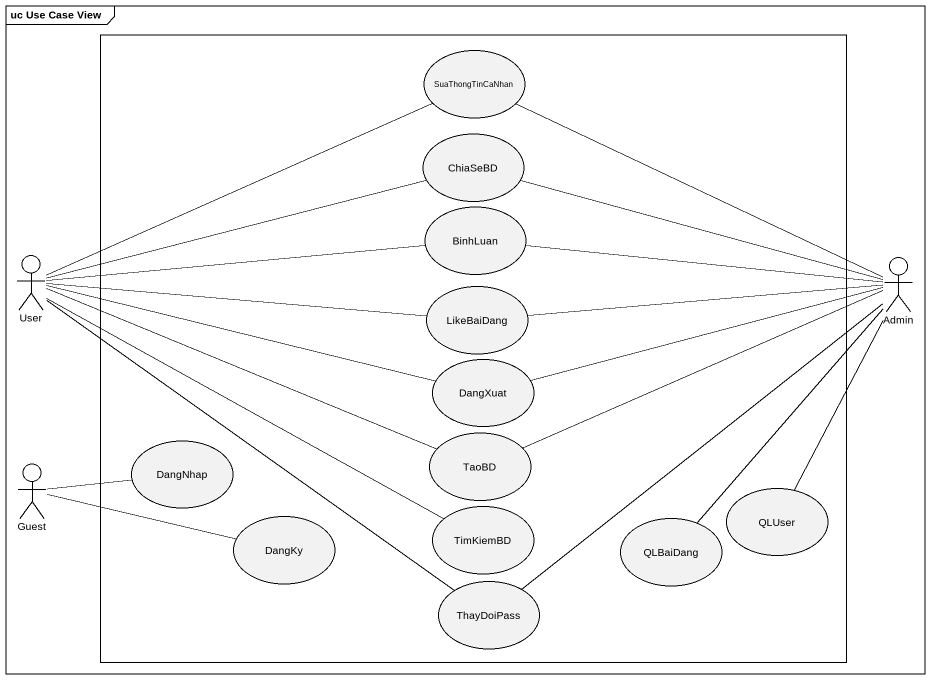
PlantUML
@startuml
mainframe uc Use Case View
rectangle " " as rectangle1 {
  usecase SuaThongTinCaNhan
  usecase ChiaSeBD
  usecase BinhLuan
  usecase LikeBaiDang
  usecase DangXuat
  usecase DangNhap
  usecase TaoBD
  usecase QLUser
  usecase DangKy
  usecase TimKiemBD
  usecase QLBaiDang
  usecase ThayDoiPass
}
actor User
actor Admin
actor Guest
SuaThongTinCaNhan -right- Admin
User -right- SuaThongTinCaNhan
User -right- ChiaSeBD
User -right- BinhLuan
User -right- LikeBaiDang
User -right- TaoBD
User -right- TimKiemBD
User -- ThayDoiPass
Admin -left- ChiaSeBD
Admin -left- BinhLuan
Admin -left- LikeBaiDang
Admin -left- DangXuat
Admin -left- TaoBD
Admin -- QLUser
Admin -- QLBaiDang
DangXuat -left- User
Guest -right- DangNhap
Guest -right- DangKy
ThayDoiPass -up- Admin
@enduml
